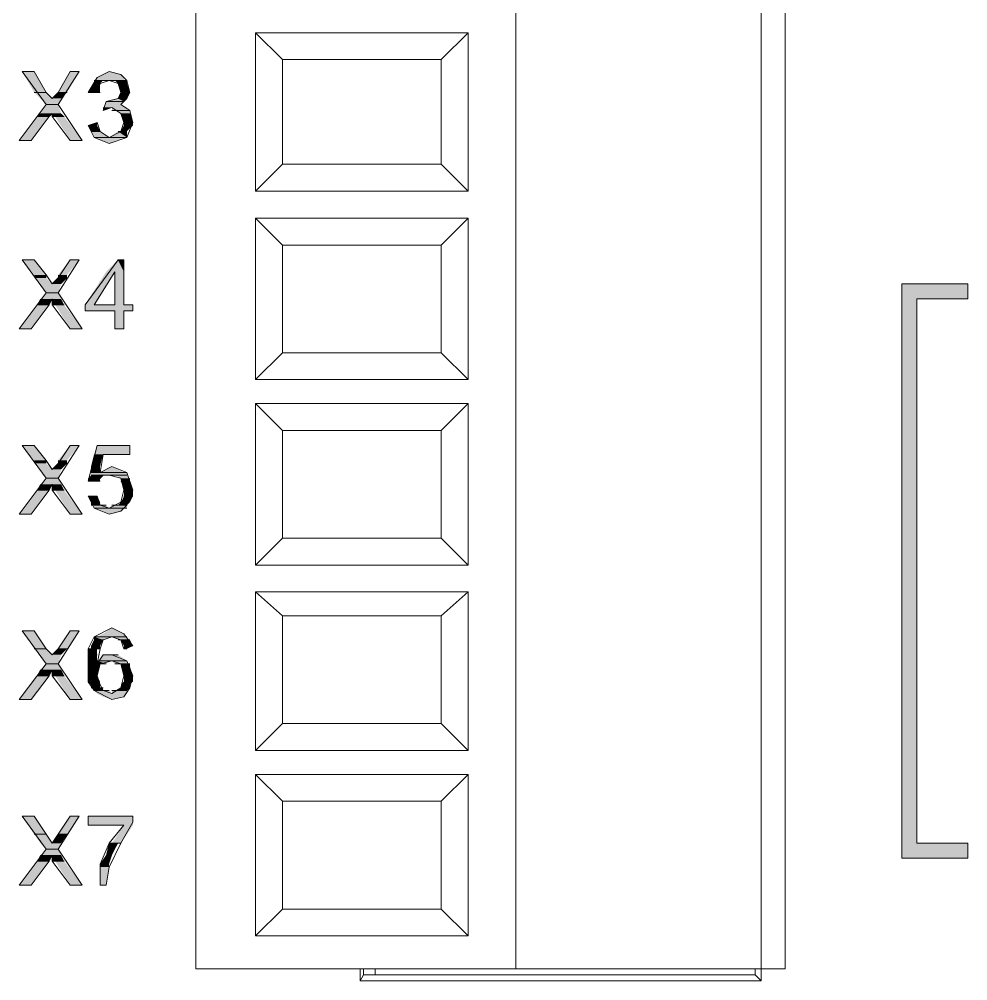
# Model space of a CAD drawing. Header units: millimetres. Extents: x -11 to 1219, y 0 to 1751.
# Drawn here: x 215.06 to 233.02, y 927.82 to 946.04 of the extents above; entities that cross this region are included whole.
import ezdxf

# ---------------------------------------------------------------- set-up
doc = ezdxf.new("R2010")
doc.units = ezdxf.units.MM
doc.header["$LTSCALE"] = 10
doc.layers.add('_MULTI_WIRE', color=9, linetype='CONTINUOUS')
doc.layers.add('PDF_Geometry', color=7, linetype='CONTINUOUS', true_color=0x151d1f)
doc.layers.add('PDF_Solid Fills', color=7, linetype='CONTINUOUS', true_color=0x070809)
doc.layers.get('_MULTI_WIRE').off()

# ---------------------------------------------------------------- blocks, each defined once
blk = doc.blocks.new('DVP-28SWS211R')
at = {"layer": 'PDF_Geometry', "color": 7, "lineweight": 9, "true_color": 0xffffff}
for p, q in [((11.783, -36.427), (11.783, -3.966)), ((17.845, -36.427), (17.845, -3.966)), ((22.491, -3.966), (22.491, -36.427)), ((22.944, -36.427), (22.944, -3.966)), ((12.916, -18.695), (12.916, -21.697)), ((12.916, -18.695), (13.426, -19.205)), ((16.939, -18.695), (12.916, -18.695)), ((16.429, -19.205), (16.939, -18.695)), ((16.939, -21.697), (16.939, -18.695)), ((13.426, -19.205), (16.429, -19.205)), ((13.426, -19.205), (13.426, -21.188)), ((16.429, -21.188), (16.429, -19.205)), ((8.498, -19.431), (8.724, -19.431)), ((8.724, -19.431), (8.498, -19.431)), ((8.724, -19.431), (8.498, -19.431)), ((8.498, -19.431), (8.951, -20.055)), ((8.951, -19.828), (8.724, -19.431)), ((9.177, -20.055), (9.574, -19.431)), ((9.404, -19.431), (9.177, -19.828)), ((9.404, -19.431), (9.574, -19.431)), ((9.574, -19.431), (9.404, -19.431)), ((9.574, -19.431), (9.404, -19.431)), ((10.141, -19.431), (9.914, -19.545)), ((10.367, -19.488), (10.141, -19.431)), ((10.48, -19.601), (10.367, -19.488)), ((9.914, -19.545), (9.744, -19.828)), ((9.857, -19.601), (10.027, -19.601)), ((10.027, -19.601), (9.857, -19.601)), ((9.857, -19.601), (10.141, -19.601)), ((10.027, -19.601), (9.857, -19.601)), ((9.857, -19.658), (9.971, -19.658)), ((9.971, -19.658), (9.857, -19.658)), ((9.857, -19.658), (9.971, -19.658)), ((9.971, -19.658), (9.857, -19.658)), ((9.914, -19.828), (9.971, -19.658)), ((9.971, -19.658), (10.141, -19.601)), ((10.141, -19.601), (10.027, -19.601)), ((10.141, -19.601), (10.48, -19.601)), ((10.48, -19.601), (10.141, -19.601)), ((10.141, -19.601), (10.48, -19.601)), ((10.48, -19.601), (10.141, -19.601)), ((10.141, -19.601), (10.311, -19.658)), ((10.311, -19.658), (10.48, -19.658)), ((10.48, -19.658), (10.311, -19.658)), ((10.311, -19.658), (10.48, -19.658)), ((10.48, -19.658), (10.311, -19.658)), ((10.311, -19.658), (10.367, -19.828)), ((10.537, -19.828), (10.48, -19.601)), ((8.724, -19.828), (8.951, -19.828)), ((8.951, -19.828), (8.724, -19.828)), ((8.724, -19.828), (8.951, -19.828)), ((8.951, -19.828), (8.724, -19.828)), ((9.064, -19.941), (8.951, -19.828)), ((9.177, -19.828), (9.064, -19.941)), ((9.177, -19.828), (9.347, -19.828)), ((9.347, -19.828), (9.177, -19.828)), ((9.177, -19.828), (9.347, -19.828)), ((9.347, -19.828), (9.177, -19.828)), ((9.744, -19.828), (9.971, -19.828)), ((9.971, -19.828), (9.744, -19.828)), ((9.744, -19.828), (9.971, -19.828)), ((9.971, -19.828), (9.744, -19.828)), ((9.744, -19.828), (9.971, -19.828)), ((9.914, -19.828), (9.744, -19.828)), ((9.744, -19.828), (9.914, -19.828)), ((9.971, -19.828), (9.914, -19.828)), ((10.367, -19.828), (10.311, -19.941)), ((10.367, -19.828), (10.537, -19.828)), ((10.537, -19.828), (10.367, -19.828)), ((10.367, -19.828), (10.537, -19.828)), ((10.537, -19.828), (10.367, -19.828)), ((10.367, -19.828), (10.537, -19.828)), ((10.537, -19.828), (10.367, -19.828)), ((10.367, -19.828), (10.537, -19.828)), ((10.537, -19.828), (10.367, -19.828)), ((10.48, -19.941), (10.537, -19.828)), ((10.084, -19.998), (10.027, -20.168)), ((10.311, -19.941), (10.084, -19.998)), ((10.084, -19.998), (10.084, -19.998)), ((10.084, -19.998), (10.084, -19.998)), ((10.141, -19.998), (10.084, -19.998)), ((10.084, -19.998), (10.424, -19.998)), ((10.424, -19.998), (10.141, -19.998)), ((10.141, -19.998), (10.424, -19.998)), ((10.424, -19.998), (10.141, -19.998)), ((10.311, -19.941), (10.48, -19.941)), ((10.48, -19.941), (10.311, -19.941)), ((10.311, -19.941), (10.48, -19.941)), ((10.48, -19.941), (10.311, -19.941)), ((10.367, -20.055), (10.48, -19.941)), ((8.951, -20.055), (8.441, -20.734)), ((8.951, -20.055), (9.177, -20.055)), ((9.177, -20.055), (8.951, -20.055)), ((8.951, -20.055), (9.177, -20.055)), ((9.177, -20.055), (8.951, -20.055)), ((9.631, -20.734), (9.177, -20.055)), ((10.027, -20.168), (10.197, -20.111)), ((10.197, -20.111), (10.367, -20.225)), ((10.197, -20.168), (10.537, -20.168)), ((10.537, -20.168), (10.197, -20.168)), ((10.197, -20.168), (10.537, -20.168)), ((10.537, -20.168), (10.197, -20.168)), ((10.537, -20.168), (10.367, -20.055)), ((10.594, -20.394), (10.537, -20.168)), ((8.668, -20.734), (9.008, -20.281)), ((8.781, -20.281), (9.008, -20.281)), ((9.008, -20.281), (8.781, -20.281)), ((8.781, -20.281), (9.008, -20.281)), ((9.008, -20.281), (8.781, -20.281)), ((9.008, -20.281), (9.064, -20.225)), ((9.064, -20.225), (9.064, -20.281)), ((9.064, -20.281), (9.291, -20.281)), ((9.291, -20.281), (9.064, -20.281)), ((9.064, -20.281), (9.291, -20.281)), ((9.291, -20.281), (9.064, -20.281)), ((9.064, -20.281), (9.404, -20.734)), ((9.914, -20.394), (9.744, -20.451)), ((9.971, -20.564), (9.914, -20.394)), ((10.367, -20.225), (10.424, -20.394)), ((10.424, -20.394), (10.367, -20.564)), ((10.424, -20.394), (10.594, -20.394)), ((10.594, -20.394), (10.424, -20.394)), ((10.424, -20.394), (10.594, -20.394)), ((10.594, -20.394), (10.424, -20.394)), ((10.424, -20.394), (10.594, -20.394)), ((10.594, -20.394), (10.424, -20.394)), ((10.424, -20.394), (10.594, -20.394)), ((10.594, -20.394), (10.424, -20.394)), ((10.48, -20.678), (10.594, -20.394)), ((9.744, -20.451), (9.857, -20.678)), ((9.801, -20.564), (9.971, -20.564)), ((9.971, -20.564), (9.801, -20.564)), ((9.801, -20.564), (9.971, -20.564)), ((9.971, -20.564), (9.801, -20.564)), ((10.141, -20.678), (9.971, -20.564)), ((10.367, -20.564), (10.141, -20.678)), ((10.367, -20.564), (10.311, -20.564)), ((10.311, -20.564), (10.48, -20.564)), ((10.48, -20.564), (10.367, -20.564)), ((10.367, -20.564), (10.48, -20.564)), ((10.48, -20.564), (10.367, -20.564)), ((8.441, -20.734), (8.668, -20.734)), ((8.668, -20.734), (8.441, -20.734)), ((8.441, -20.734), (8.668, -20.734)), ((9.404, -20.734), (9.631, -20.734)), ((9.631, -20.734), (9.404, -20.734)), ((9.404, -20.734), (9.631, -20.734)), ((9.857, -20.678), (10.48, -20.678)), ((10.48, -20.678), (9.857, -20.678)), ((9.857, -20.678), (10.48, -20.678)), ((10.48, -20.678), (9.857, -20.678)), ((9.857, -20.678), (10.424, -20.678)), ((10.424, -20.678), (9.857, -20.678)), ((9.857, -20.678), (10.48, -20.678)), ((10.424, -20.678), (9.857, -20.678)), ((9.857, -20.678), (10.141, -20.791)), ((10.141, -20.791), (10.48, -20.678)), ((10.48, -20.678), (10.424, -20.678)), ((13.426, -21.188), (12.916, -21.697)), ((16.429, -21.188), (13.426, -21.188)), ((16.939, -21.697), (16.429, -21.188)), ((12.916, -21.697), (16.939, -21.697)), ((12.916, -22.207), (12.916, -25.266)), ((12.916, -22.207), (13.426, -22.717)), ((16.939, -22.207), (12.916, -22.207)), ((16.429, -22.717), (16.939, -22.207)), ((16.939, -25.266), (16.939, -22.207)), ((13.426, -22.717), (16.429, -22.717)), ((13.426, -22.717), (13.426, -24.757)), ((16.429, -24.757), (16.429, -22.717)), ((8.498, -23), (8.724, -23)), ((8.724, -23), (8.498, -23)), ((8.724, -23), (8.498, -23)), ((8.498, -23), (8.951, -23.624)), ((8.951, -23.284), (8.724, -23)), ((9.177, -23.624), (9.574, -23)), ((9.404, -23), (9.177, -23.34)), ((9.404, -23), (9.574, -23)), ((9.574, -23), (9.404, -23)), ((9.574, -23), (9.404, -23)), ((10.311, -23), (9.687, -23.85)), ((10.311, -23), (10.424, -23)), ((10.424, -23), (10.311, -23)), ((10.424, -23), (10.311, -23)), ((10.424, -23.85), (10.424, -23)), ((9.064, -23.454), (8.951, -23.284)), ((9.857, -23.85), (10.254, -23.227)), ((10.254, -23.227), (10.254, -23.85)), ((9.177, -23.34), (9.064, -23.454)), ((25.153, -23.454), (26.399, -23.454)), ((26.399, -23.454), (25.153, -23.454)), ((25.153, -23.454), (25.153, -34.331)), ((26.399, -23.454), (25.153, -23.454)), ((26.399, -23.737), (26.399, -23.454)), ((8.951, -23.624), (8.441, -24.303)), ((8.951, -23.624), (9.177, -23.624)), ((9.177, -23.624), (8.951, -23.624)), ((8.951, -23.624), (9.177, -23.624)), ((9.177, -23.624), (8.951, -23.624)), ((9.631, -24.303), (9.177, -23.624)), ((8.668, -24.303), (9.008, -23.85)), ((8.781, -23.85), (9.008, -23.85)), ((9.008, -23.85), (8.781, -23.85)), ((8.781, -23.85), (9.008, -23.85)), ((9.008, -23.85), (8.781, -23.85)), ((9.008, -23.85), (9.064, -23.737)), ((9.064, -23.737), (9.064, -23.85)), ((9.064, -23.85), (9.291, -23.85)), ((9.291, -23.85), (9.064, -23.85)), ((9.064, -23.85), (9.291, -23.85)), ((9.291, -23.85), (9.064, -23.85)), ((9.064, -23.85), (9.404, -24.303)), ((9.687, -23.85), (9.687, -23.964)), ((9.857, -23.85), (10.254, -23.85)), ((10.254, -23.85), (9.857, -23.85)), ((10.254, -23.85), (9.857, -23.85)), ((10.424, -23.85), (10.594, -23.85)), ((10.594, -23.85), (10.424, -23.85)), ((10.594, -23.85), (10.424, -23.85)), ((10.594, -23.963), (10.594, -23.85)), ((25.436, -23.737), (26.399, -23.737)), ((26.399, -23.737), (25.436, -23.737)), ((25.436, -34.047), (25.436, -23.737)), ((25.436, -23.737), (26.399, -23.737)), ((9.687, -23.963), (10.254, -23.963)), ((10.254, -23.963), (9.687, -23.963)), ((9.687, -23.964), (10.254, -23.964)), ((10.254, -23.964), (10.254, -24.303)), ((10.424, -23.963), (10.594, -23.963)), ((10.594, -23.963), (10.424, -23.963)), ((10.424, -24.303), (10.424, -23.963)), ((10.424, -23.963), (10.594, -23.963)), ((8.441, -24.303), (8.668, -24.303)), ((8.668, -24.303), (8.441, -24.303)), ((8.441, -24.303), (8.668, -24.303)), ((9.404, -24.303), (9.631, -24.303)), ((9.631, -24.303), (9.404, -24.303)), ((9.404, -24.303), (9.631, -24.303)), ((10.254, -24.303), (10.424, -24.303)), ((10.424, -24.303), (10.254, -24.303)), ((10.254, -24.303), (10.424, -24.303)), ((13.426, -24.757), (12.916, -25.266)), ((16.429, -24.757), (13.426, -24.757)), ((16.939, -25.266), (16.429, -24.757)), ((12.916, -25.266), (16.939, -25.266)), ((12.916, -25.72), (12.916, -28.779)), ((12.916, -25.72), (13.426, -26.23)), ((16.939, -25.72), (12.916, -25.72)), ((16.429, -26.23), (16.939, -25.72)), ((16.939, -28.779), (16.939, -25.72)), ((13.426, -26.23), (16.429, -26.23)), ((13.426, -26.23), (13.426, -28.269)), ((16.429, -28.269), (16.429, -26.23)), ((8.498, -26.513), (8.724, -26.513)), ((8.724, -26.513), (8.498, -26.513)), ((8.724, -26.513), (8.498, -26.513)), ((8.498, -26.513), (8.951, -27.136)), ((8.951, -26.796), (8.724, -26.513)), ((9.177, -27.136), (9.574, -26.513)), ((9.404, -26.513), (9.177, -26.853)), ((9.404, -26.513), (9.574, -26.513)), ((9.574, -26.513), (9.404, -26.513)), ((9.574, -26.513), (9.404, -26.513)), ((9.914, -26.513), (9.744, -27.193)), ((9.914, -26.513), (10.537, -26.513)), ((10.537, -26.513), (9.914, -26.513)), ((10.537, -26.513), (9.914, -26.513)), ((10.537, -26.683), (10.537, -26.513)), ((9.971, -27.023), (10.027, -26.683)), ((10.027, -26.683), (10.537, -26.683)), ((10.537, -26.683), (10.027, -26.683)), ((10.027, -26.683), (10.537, -26.683)), ((9.064, -26.966), (8.951, -26.796)), ((9.177, -26.853), (9.064, -26.966)), ((10.197, -26.909), (9.971, -27.023)), ((10.48, -27.023), (10.197, -26.909)), ((8.951, -27.136), (8.441, -27.816)), ((8.951, -27.136), (9.177, -27.136)), ((9.177, -27.136), (8.951, -27.136)), ((8.951, -27.136), (9.177, -27.136)), ((9.177, -27.136), (8.951, -27.136)), ((9.631, -27.816), (9.177, -27.136)), ((9.801, -27.023), (10.48, -27.023)), ((10.48, -27.023), (9.801, -27.023)), ((9.801, -27.023), (10.48, -27.023)), ((10.48, -27.023), (9.801, -27.023)), ((9.801, -27.079), (10.027, -27.079)), ((10.027, -27.079), (9.801, -27.079)), ((9.801, -27.079), (10.141, -27.079)), ((10.027, -27.079), (9.801, -27.079)), ((9.914, -27.193), (10.027, -27.079)), ((10.141, -27.079), (10.027, -27.079)), ((10.027, -27.079), (10.141, -27.079)), ((10.141, -27.079), (10.48, -27.079)), ((10.48, -27.079), (10.141, -27.079)), ((10.141, -27.079), (10.48, -27.079)), ((10.48, -27.079), (10.141, -27.079)), ((10.141, -27.079), (10.367, -27.136)), ((10.367, -27.136), (10.424, -27.363)), ((10.594, -27.363), (10.48, -27.023)), ((9.008, -27.363), (9.064, -27.249)), ((9.064, -27.249), (9.064, -27.363)), ((9.744, -27.193), (9.971, -27.193)), ((9.914, -27.193), (9.744, -27.193)), ((9.744, -27.193), (9.914, -27.193)), ((9.971, -27.193), (9.914, -27.193)), ((10.367, -27.193), (10.537, -27.193)), ((10.537, -27.193), (10.367, -27.193)), ((10.367, -27.193), (10.537, -27.193)), ((10.537, -27.193), (10.367, -27.193)), ((8.668, -27.816), (9.008, -27.363)), ((8.781, -27.363), (9.008, -27.363)), ((9.008, -27.363), (8.781, -27.363)), ((8.781, -27.363), (9.008, -27.363)), ((9.008, -27.363), (8.781, -27.363)), ((9.064, -27.363), (9.291, -27.363)), ((9.291, -27.363), (9.064, -27.363)), ((9.064, -27.363), (9.291, -27.363)), ((9.291, -27.363), (9.064, -27.363)), ((9.064, -27.363), (9.404, -27.816)), ((9.914, -27.476), (9.744, -27.476)), ((9.744, -27.476), (9.914, -27.476)), ((9.914, -27.476), (9.744, -27.476)), ((9.744, -27.476), (9.857, -27.702)), ((9.914, -27.476), (9.914, -27.476)), ((9.971, -27.646), (9.914, -27.476)), ((10.424, -27.363), (10.367, -27.589)), ((10.424, -27.363), (10.594, -27.363)), ((10.594, -27.363), (10.424, -27.363)), ((10.424, -27.363), (10.594, -27.363)), ((10.594, -27.363), (10.424, -27.363)), ((10.424, -27.476), (10.594, -27.476)), ((10.594, -27.476), (10.424, -27.476)), ((10.424, -27.476), (10.594, -27.476)), ((10.594, -27.476), (10.424, -27.476)), ((10.48, -27.646), (10.594, -27.363)), ((9.801, -27.646), (10.084, -27.646)), ((10.084, -27.646), (9.801, -27.646)), ((9.801, -27.646), (10.084, -27.646)), ((10.084, -27.646), (9.801, -27.646)), ((10.141, -27.702), (9.971, -27.646)), ((10.367, -27.589), (10.141, -27.702)), ((10.311, -27.646), (10.197, -27.646)), ((10.197, -27.646), (10.48, -27.646)), ((10.48, -27.646), (10.311, -27.646)), ((10.311, -27.646), (10.48, -27.646)), ((10.48, -27.646), (10.311, -27.646)), ((10.367, -27.759), (10.48, -27.646)), ((8.441, -27.816), (8.668, -27.816)), ((8.668, -27.816), (8.441, -27.816)), ((8.441, -27.816), (8.668, -27.816)), ((9.404, -27.816), (9.631, -27.816)), ((9.631, -27.816), (9.404, -27.816)), ((9.404, -27.816), (9.631, -27.816)), ((9.857, -27.702), (10.424, -27.702)), ((10.424, -27.702), (9.857, -27.702)), ((9.857, -27.702), (10.48, -27.702)), ((10.424, -27.702), (9.857, -27.702)), ((9.857, -27.702), (10.141, -27.816)), ((10.141, -27.816), (10.367, -27.759)), ((10.48, -27.702), (10.424, -27.702)), ((13.426, -28.269), (12.916, -28.779)), ((16.429, -28.269), (13.426, -28.269)), ((16.939, -28.779), (16.429, -28.269)), ((12.916, -28.779), (16.939, -28.779)), ((12.916, -29.289), (12.916, -32.291)), ((12.916, -29.289), (13.426, -29.742)), ((16.939, -29.289), (12.916, -29.289)), ((16.429, -29.742), (16.939, -29.289)), ((16.939, -32.291), (16.939, -29.289)), ((13.426, -29.742), (16.429, -29.742)), ((13.426, -29.742), (13.426, -31.781)), ((16.429, -31.781), (16.429, -29.742)), ((8.498, -30.025), (8.724, -30.025)), ((8.724, -30.025), (8.498, -30.025)), ((8.724, -30.025), (8.498, -30.025)), ((8.498, -30.025), (8.951, -30.648)), ((8.951, -30.365), (8.724, -30.025)), ((9.177, -30.648), (9.574, -30.025)), ((9.404, -30.025), (9.177, -30.365)), ((9.404, -30.025), (9.574, -30.025)), ((9.574, -30.025), (9.404, -30.025)), ((9.574, -30.025), (9.404, -30.025)), ((10.197, -29.969), (9.857, -30.139)), ((10.424, -30.082), (10.197, -29.969)), ((9.857, -30.139), (9.744, -30.365)), ((9.914, -30.139), (9.857, -30.139)), ((9.857, -30.139), (10.141, -30.139)), ((9.857, -30.195), (10.027, -30.195)), ((10.027, -30.195), (9.857, -30.195)), ((9.857, -30.195), (10.027, -30.195)), ((10.027, -30.195), (9.857, -30.195)), ((10.141, -30.139), (9.914, -30.139)), ((9.914, -30.139), (10.197, -30.139)), ((10.141, -30.139), (9.914, -30.139)), ((9.971, -30.365), (10.027, -30.195)), ((10.027, -30.195), (10.197, -30.139)), ((10.197, -30.139), (10.141, -30.139)), ((10.197, -30.139), (10.48, -30.139)), ((10.48, -30.139), (10.197, -30.139)), ((10.197, -30.139), (10.48, -30.139)), ((10.48, -30.139), (10.197, -30.139)), ((10.197, -30.139), (10.367, -30.195)), ((10.311, -30.195), (10.537, -30.195)), ((10.537, -30.195), (10.311, -30.195)), ((10.311, -30.195), (10.537, -30.195)), ((10.537, -30.195), (10.311, -30.195)), ((10.367, -30.195), (10.424, -30.365)), ((10.594, -30.308), (10.424, -30.082)), ((8.724, -30.365), (8.951, -30.365)), ((8.951, -30.365), (8.724, -30.365)), ((8.724, -30.365), (8.951, -30.365)), ((8.951, -30.365), (8.724, -30.365)), ((9.064, -30.478), (8.951, -30.365)), ((9.177, -30.365), (9.064, -30.478)), ((9.177, -30.365), (9.347, -30.365)), ((9.347, -30.365), (9.177, -30.365)), ((9.177, -30.365), (9.347, -30.365)), ((9.347, -30.365), (9.177, -30.365)), ((9.801, -30.365), (9.744, -30.365)), ((9.744, -30.365), (9.914, -30.365)), ((9.744, -30.365), (9.744, -30.705)), ((9.801, -30.365), (9.971, -30.365)), ((9.971, -30.365), (9.801, -30.365)), ((9.801, -30.365), (9.971, -30.365)), ((9.971, -30.365), (9.801, -30.365)), ((9.914, -30.365), (9.801, -30.365)), ((9.801, -30.365), (9.971, -30.365)), ((9.914, -30.365), (9.801, -30.365)), ((9.971, -30.365), (9.914, -30.365)), ((9.914, -30.648), (9.971, -30.365)), ((10.424, -30.365), (10.594, -30.308)), ((10.424, -30.365), (10.48, -30.365)), ((10.48, -30.365), (10.424, -30.365)), ((9.744, -30.478), (9.914, -30.478)), ((9.914, -30.478), (9.744, -30.478)), ((9.744, -30.478), (9.914, -30.478)), ((9.914, -30.478), (9.744, -30.478)), ((9.744, -30.592), (9.914, -30.592)), ((9.914, -30.592), (9.744, -30.592)), ((9.744, -30.592), (9.914, -30.592)), ((9.914, -30.592), (9.744, -30.592)), ((10.027, -30.478), (9.914, -30.648)), ((9.971, -30.592), (9.914, -30.592)), ((9.914, -30.592), (10.48, -30.592)), ((10.48, -30.592), (9.971, -30.592)), ((9.971, -30.592), (10.48, -30.592)), ((10.48, -30.592), (9.971, -30.592)), ((9.971, -30.648), (10.197, -30.592)), ((10.197, -30.478), (10.027, -30.478)), ((10.027, -30.478), (10.311, -30.478)), ((10.197, -30.478), (10.027, -30.478)), ((10.311, -30.478), (10.197, -30.478)), ((10.48, -30.592), (10.197, -30.478)), ((10.197, -30.592), (10.367, -30.648)), ((10.594, -30.875), (10.48, -30.592)), ((8.951, -30.648), (8.441, -31.328)), ((8.951, -30.648), (9.177, -30.648)), ((9.177, -30.648), (8.951, -30.648)), ((8.951, -30.648), (9.177, -30.648)), ((9.177, -30.648), (8.951, -30.648)), ((9.008, -30.875), (9.064, -30.762)), ((9.064, -30.762), (9.064, -30.875)), ((9.631, -31.328), (9.177, -30.648)), ((9.744, -30.648), (9.971, -30.648)), ((9.971, -30.648), (9.744, -30.648)), ((9.744, -30.648), (10.084, -30.648)), ((9.971, -30.648), (9.744, -30.648)), ((9.744, -30.648), (9.971, -30.648)), ((9.971, -30.648), (9.744, -30.648)), ((9.744, -30.648), (9.971, -30.648)), ((9.971, -30.648), (9.744, -30.648)), ((9.744, -30.705), (9.744, -30.988)), ((9.914, -30.875), (9.971, -30.648)), ((10.084, -30.648), (9.971, -30.648)), ((10.254, -30.648), (10.537, -30.648)), ((10.537, -30.648), (10.254, -30.648)), ((10.254, -30.648), (10.537, -30.648)), ((10.537, -30.648), (10.254, -30.648)), ((10.367, -30.648), (10.537, -30.648)), ((10.537, -30.648), (10.367, -30.648)), ((10.367, -30.648), (10.537, -30.648)), ((10.537, -30.648), (10.367, -30.648)), ((10.367, -30.648), (10.424, -30.875)), ((8.668, -31.328), (9.008, -30.875)), ((8.781, -30.875), (9.008, -30.875)), ((9.008, -30.875), (8.781, -30.875)), ((8.781, -30.875), (9.008, -30.875)), ((9.008, -30.875), (8.781, -30.875)), ((9.064, -30.875), (9.291, -30.875)), ((9.291, -30.875), (9.064, -30.875)), ((9.064, -30.875), (9.291, -30.875)), ((9.291, -30.875), (9.064, -30.875)), ((9.064, -30.875), (9.404, -31.328)), ((9.744, -30.875), (9.914, -30.875)), ((9.914, -30.875), (9.744, -30.875)), ((9.744, -30.875), (9.914, -30.875)), ((9.914, -30.875), (9.744, -30.875)), ((9.971, -31.045), (9.914, -30.875)), ((10.424, -30.875), (10.367, -31.102)), ((10.424, -30.875), (10.594, -30.875)), ((10.594, -30.875), (10.424, -30.875)), ((10.424, -30.875), (10.594, -30.875)), ((10.594, -30.875), (10.424, -30.875)), ((10.537, -31.102), (10.594, -30.875)), ((9.744, -30.988), (9.857, -31.158)), ((9.801, -31.102), (10.027, -31.102)), ((10.027, -31.102), (9.801, -31.102)), ((9.801, -31.102), (10.027, -31.102)), ((10.027, -31.102), (9.801, -31.102)), ((10.027, -31.158), (9.971, -31.045)), ((10.367, -31.102), (10.197, -31.215)), ((10.367, -31.102), (10.537, -31.102)), ((10.537, -31.102), (10.367, -31.102)), ((10.367, -31.102), (10.537, -31.102)), ((10.537, -31.102), (10.367, -31.102)), ((10.424, -31.272), (10.537, -31.102)), ((9.857, -31.158), (10.141, -31.158)), ((10.141, -31.158), (9.857, -31.158)), ((9.857, -31.158), (10.141, -31.158)), ((10.141, -31.158), (9.857, -31.158)), ((9.857, -31.158), (10.197, -31.328)), ((10.197, -31.215), (10.027, -31.158)), ((10.254, -31.158), (10.197, -31.158)), ((10.197, -31.158), (10.48, -31.158)), ((10.197, -31.328), (10.424, -31.272)), ((10.48, -31.158), (10.254, -31.158)), ((10.254, -31.158), (10.48, -31.158)), ((10.48, -31.158), (10.254, -31.158)), ((8.441, -31.328), (8.668, -31.328)), ((8.668, -31.328), (8.441, -31.328)), ((8.441, -31.328), (8.668, -31.328)), ((9.404, -31.328), (9.631, -31.328)), ((9.631, -31.328), (9.404, -31.328)), ((9.404, -31.328), (9.631, -31.328)), ((13.426, -31.781), (12.916, -32.291)), ((16.429, -31.781), (13.426, -31.781)), ((16.939, -32.291), (16.429, -31.781)), ((12.916, -32.291), (16.939, -32.291)), ((12.916, -32.744), (12.916, -35.804)), ((12.916, -32.744), (13.426, -33.254)), ((16.939, -32.744), (12.916, -32.744)), ((16.429, -33.254), (16.939, -32.744)), ((16.939, -35.804), (16.939, -32.744)), ((13.426, -33.254), (16.429, -33.254)), ((13.426, -33.254), (13.426, -35.294)), ((16.429, -35.294), (16.429, -33.254)), ((8.498, -33.538), (8.724, -33.538)), ((8.724, -33.538), (8.498, -33.538)), ((8.724, -33.538), (8.498, -33.538)), ((8.498, -33.538), (8.951, -34.161)), ((8.951, -33.877), (8.724, -33.538)), ((9.177, -34.161), (9.574, -33.538)), ((9.404, -33.538), (9.177, -33.877)), ((9.404, -33.538), (9.574, -33.538)), ((9.574, -33.538), (9.404, -33.538)), ((9.574, -33.538), (9.404, -33.538)), ((9.744, -33.538), (10.594, -33.538)), ((10.594, -33.538), (9.744, -33.538)), ((9.744, -33.708), (9.744, -33.538)), ((9.744, -33.538), (10.594, -33.538)), ((10.594, -33.651), (10.367, -34.047)), ((10.594, -33.538), (10.594, -33.651)), ((9.744, -33.708), (10.424, -33.708)), ((10.424, -33.708), (9.744, -33.708)), ((10.424, -33.708), (9.744, -33.708)), ((10.424, -33.708), (10.141, -34.047)), ((8.724, -33.877), (8.951, -33.877)), ((8.951, -33.877), (8.724, -33.877)), ((8.724, -33.877), (8.951, -33.877)), ((8.951, -33.877), (8.724, -33.877)), ((9.064, -34.047), (8.951, -33.877)), ((9.177, -33.877), (9.064, -34.047)), ((9.177, -33.877), (9.347, -33.877)), ((9.347, -33.877), (9.177, -33.877)), ((9.177, -33.877), (9.347, -33.877)), ((9.347, -33.877), (9.177, -33.877)), ((10.141, -34.047), (9.971, -34.444)), ((10.197, -34.047), (10.141, -34.047)), ((10.141, -34.047), (10.311, -34.047)), ((10.367, -34.047), (10.141, -34.501)), ((10.311, -34.047), (10.197, -34.047)), ((10.197, -34.047), (10.367, -34.047)), ((10.311, -34.047), (10.197, -34.047)), ((10.367, -34.047), (10.311, -34.047)), ((25.436, -34.047), (26.399, -34.047)), ((26.399, -34.047), (25.436, -34.047)), ((26.399, -34.047), (25.436, -34.047)), ((26.399, -34.331), (26.399, -34.047)), ((8.951, -34.161), (8.441, -34.841)), ((8.951, -34.161), (9.177, -34.161)), ((9.177, -34.161), (8.951, -34.161)), ((8.951, -34.161), (9.177, -34.161)), ((9.177, -34.161), (8.951, -34.161)), ((9.631, -34.841), (9.177, -34.161)), ((8.668, -34.841), (9.008, -34.387)), ((8.781, -34.387), (9.008, -34.387)), ((9.008, -34.387), (8.781, -34.387)), ((8.781, -34.387), (9.008, -34.387)), ((9.008, -34.387), (8.781, -34.387)), ((9.008, -34.387), (9.064, -34.274)), ((9.064, -34.274), (9.064, -34.387)), ((9.064, -34.387), (9.291, -34.387)), ((9.291, -34.387), (9.064, -34.387)), ((9.064, -34.387), (9.291, -34.387)), ((9.291, -34.387), (9.064, -34.387)), ((9.064, -34.387), (9.404, -34.841)), ((25.153, -34.331), (26.399, -34.331)), ((26.399, -34.331), (25.153, -34.331)), ((25.153, -34.331), (26.399, -34.331)), ((9.971, -34.444), (9.971, -34.841)), ((10.084, -34.841), (10.141, -34.501)), ((8.441, -34.841), (8.668, -34.841)), ((8.668, -34.841), (8.441, -34.841)), ((8.441, -34.841), (8.668, -34.841)), ((9.404, -34.841), (9.631, -34.841)), ((9.631, -34.841), (9.404, -34.841)), ((9.404, -34.841), (9.631, -34.841)), ((9.971, -34.841), (10.084, -34.841)), ((10.084, -34.841), (9.971, -34.841)), ((9.971, -34.841), (10.084, -34.841)), ((13.426, -35.294), (12.916, -35.804)), ((16.429, -35.294), (13.426, -35.294)), ((16.939, -35.804), (16.429, -35.294)), ((12.916, -35.804), (16.939, -35.804)), ((11.783, -36.427), (22.944, -36.427)), ((14.899, -36.427), (14.899, -36.653)), ((14.899, -36.653), (14.956, -36.54)), ((14.956, -36.427), (14.956, -36.54)), ((14.956, -36.54), (22.377, -36.54)), ((15.183, -36.54), (15.183, -36.427)), ((22.377, -36.54), (22.377, -36.427)), ((22.377, -36.54), (22.491, -36.653)), ((22.491, -36.653), (22.491, -36.427)), ((22.491, -36.653), (14.899, -36.653))]:
    blk.add_line(p, q, dxfattribs=at)
at = {"layer": 'PDF_Solid Fills', "color": 7, "lineweight": 9, "true_color": 0xffffff, "transparency": 33554559}
for points in [[(8.498, -19.431), (8.724, -19.828), (8.951, -19.828)], [(8.498, -19.431), (8.724, -19.431), (8.951, -19.828)], [(9.404, -19.431), (9.177, -19.828), (9.347, -19.828)], [(9.404, -19.431), (9.574, -19.431), (9.347, -19.828)], [(10.027, -19.488), (9.914, -19.545), (10.424, -19.545)], [(10.141, -19.431), (10.027, -19.488), (10.367, -19.488)], [(10.027, -19.488), (10.367, -19.488), (10.424, -19.545)], [(9.857, -19.658), (9.744, -19.828), (9.971, -19.828)], [(9.914, -19.545), (9.857, -19.601), (10.424, -19.601)], [(9.857, -19.601), (9.857, -19.658), (9.971, -19.658)], [(9.857, -19.601), (10.027, -19.601), (9.971, -19.658)], [(9.857, -19.658), (9.971, -19.658), (9.971, -19.828)], [(9.914, -19.545), (10.424, -19.545), (10.424, -19.601)], [(10.254, -19.601), (10.311, -19.658), (10.48, -19.658)], [(10.254, -19.601), (10.48, -19.601), (10.48, -19.658)], [(10.311, -19.658), (10.367, -19.828), (10.537, -19.828)], [(10.311, -19.658), (10.48, -19.658), (10.537, -19.828)], [(8.724, -19.828), (8.838, -19.941), (9.064, -19.941)], [(8.724, -19.828), (8.951, -19.828), (9.064, -19.941)], [(9.177, -19.828), (9.064, -19.941), (9.234, -19.941)], [(9.177, -19.828), (9.347, -19.828), (9.234, -19.941)], [(10.367, -19.828), (10.311, -19.941), (10.48, -19.941)], [(10.367, -19.828), (10.537, -19.828), (10.48, -19.941)], [(8.838, -19.941), (8.951, -20.055), (9.177, -20.055)], [(8.838, -19.941), (9.234, -19.941), (9.177, -20.055)], [(10.084, -19.998), (10.084, -20.055), (10.367, -20.055)], [(10.084, -19.998), (10.424, -19.998), (10.367, -20.055)], [(10.311, -19.941), (10.141, -19.998), (10.424, -19.998)], [(10.311, -19.941), (10.48, -19.941), (10.424, -19.998)], [(8.951, -20.055), (8.838, -20.224), (9.234, -20.224)], [(8.951, -20.055), (9.177, -20.055), (9.234, -20.224)], [(10.084, -20.055), (10.027, -20.111), (10.48, -20.111)], [(10.027, -20.111), (10.197, -20.111), (10.027, -20.168)], [(10.084, -20.055), (10.367, -20.055), (10.48, -20.111)], [(10.197, -20.111), (10.197, -20.168), (10.48, -20.168)], [(10.197, -20.111), (10.48, -20.111), (10.48, -20.168)], [(10.254, -20.168), (10.367, -20.225), (10.537, -20.225)], [(10.254, -20.168), (10.537, -20.168), (10.537, -20.225)], [(8.781, -20.281), (8.441, -20.734), (8.668, -20.734)], [(8.781, -20.281), (9.008, -20.281), (8.668, -20.734)], [(8.838, -20.225), (8.781, -20.281), (9.008, -20.281)], [(8.838, -20.225), (9.064, -20.225), (9.008, -20.281)], [(9.064, -20.225), (9.064, -20.281), (9.291, -20.281)], [(9.064, -20.225), (9.234, -20.225), (9.291, -20.281)], [(9.121, -20.281), (9.404, -20.734), (9.631, -20.734)], [(9.121, -20.281), (9.291, -20.281), (9.631, -20.734)], [(9.914, -20.394), (9.744, -20.451), (9.914, -20.451)], [(10.367, -20.225), (10.424, -20.394), (10.594, -20.394)], [(10.367, -20.225), (10.537, -20.225), (10.594, -20.394)], [(10.424, -20.394), (10.424, -20.451), (10.594, -20.451)], [(10.424, -20.394), (10.594, -20.394), (10.594, -20.451)], [(9.744, -20.451), (9.801, -20.564), (9.971, -20.564)], [(9.744, -20.451), (9.914, -20.451), (9.971, -20.564)], [(9.801, -20.564), (9.857, -20.678), (10.141, -20.678)], [(9.801, -20.564), (9.971, -20.564), (10.141, -20.678)], [(10.311, -20.564), (10.141, -20.678), (10.48, -20.678)], [(10.311, -20.564), (10.48, -20.564), (10.48, -20.678)], [(10.424, -20.451), (10.367, -20.564), (10.48, -20.564)], [(10.424, -20.451), (10.594, -20.451), (10.48, -20.564)], [(9.857, -20.678), (10.424, -20.678), (10.141, -20.791)], [(8.498, -23), (8.724, -23.284), (8.951, -23.284)], [(8.498, -23), (8.724, -23), (8.951, -23.284)], [(9.404, -23), (9.177, -23.284), (9.347, -23.284)], [(9.404, -23), (9.574, -23), (9.347, -23.284)], [(10.311, -23), (10.084, -23.227), (10.424, -23.227)], [(10.311, -23), (10.424, -23), (10.424, -23.227)], [(8.724, -23.284), (8.724, -23.34), (8.951, -23.34)], [(8.724, -23.284), (8.951, -23.284), (8.951, -23.34)], [(9.177, -23.284), (9.177, -23.34), (9.347, -23.34)], [(9.177, -23.284), (9.347, -23.284), (9.347, -23.34)], [(10.084, -23.227), (9.687, -23.85), (9.857, -23.85)], [(10.084, -23.227), (10.254, -23.227), (9.857, -23.85)], [(10.254, -23.227), (10.254, -23.85), (10.424, -23.85)], [(10.254, -23.227), (10.424, -23.227), (10.424, -23.85)], [(8.724, -23.34), (8.838, -23.454), (9.064, -23.454)], [(8.724, -23.34), (8.951, -23.34), (9.064, -23.454)], [(8.838, -23.454), (8.951, -23.624), (9.177, -23.624)], [(8.838, -23.454), (9.234, -23.454), (9.177, -23.624)], [(9.177, -23.34), (9.064, -23.454), (9.234, -23.454)], [(9.177, -23.34), (9.347, -23.34), (9.234, -23.454)], [(25.153, -23.454), (25.153, -23.737), (26.399, -23.737)], [(25.153, -23.454), (26.399, -23.454), (26.399, -23.737)], [(8.951, -23.624), (8.838, -23.737), (9.234, -23.737)], [(8.951, -23.624), (9.177, -23.624), (9.234, -23.737)], [(8.781, -23.85), (8.441, -24.303), (8.668, -24.303)], [(8.781, -23.85), (9.008, -23.85), (8.668, -24.303)], [(8.838, -23.737), (8.781, -23.85), (9.008, -23.85)], [(8.838, -23.737), (9.064, -23.737), (9.008, -23.85)], [(9.064, -23.737), (9.064, -23.85), (9.291, -23.85)], [(9.064, -23.737), (9.234, -23.737), (9.291, -23.85)], [(9.121, -23.85), (9.404, -24.303), (9.631, -24.303)], [(9.121, -23.85), (9.291, -23.85), (9.631, -24.303)], [(9.687, -23.85), (9.687, -23.963), (10.594, -23.963)], [(9.687, -23.85), (10.594, -23.85), (10.594, -23.963)], [(25.153, -23.737), (25.153, -34.047), (25.436, -34.047)], [(25.153, -23.737), (25.436, -23.737), (25.436, -34.047)], [(10.254, -23.963), (10.254, -24.303), (10.424, -24.303)], [(10.254, -23.963), (10.424, -23.963), (10.424, -24.303)], [(8.498, -26.513), (8.724, -26.796), (8.951, -26.796)], [(8.498, -26.513), (8.724, -26.513), (8.951, -26.796)], [(9.404, -26.513), (9.177, -26.796), (9.347, -26.796)], [(9.404, -26.513), (9.574, -26.513), (9.347, -26.796)], [(9.914, -26.513), (9.857, -26.683), (10.537, -26.683)], [(9.914, -26.513), (10.537, -26.513), (10.537, -26.683)], [(9.857, -26.683), (9.801, -26.909), (9.971, -26.909)], [(9.857, -26.683), (10.027, -26.683), (9.971, -26.909)], [(8.724, -26.796), (8.724, -26.853), (8.951, -26.853)], [(8.724, -26.796), (8.951, -26.796), (8.951, -26.853)], [(8.724, -26.853), (8.838, -26.966), (9.064, -26.966)], [(8.724, -26.853), (8.951, -26.853), (9.064, -26.966)], [(9.177, -26.853), (9.064, -26.966), (9.234, -26.966)], [(9.177, -26.796), (9.177, -26.853), (9.347, -26.853)], [(9.177, -26.796), (9.347, -26.796), (9.347, -26.853)], [(9.177, -26.853), (9.347, -26.853), (9.234, -26.966)], [(9.801, -26.909), (9.801, -27.023), (9.971, -27.023)], [(9.801, -26.909), (9.971, -26.909), (9.971, -27.023)], [(10.197, -26.909), (9.971, -27.023), (10.424, -27.023)], [(8.838, -26.966), (8.951, -27.136), (9.177, -27.136)], [(8.838, -26.966), (9.234, -26.966), (9.177, -27.136)], [(8.951, -27.136), (8.838, -27.249), (9.234, -27.249)], [(8.951, -27.136), (9.177, -27.136), (9.234, -27.249)], [(9.801, -27.079), (9.744, -27.136), (9.971, -27.136)], [(9.744, -27.136), (9.744, -27.193), (9.971, -27.193)], [(9.744, -27.136), (9.971, -27.136), (9.971, -27.193)], [(9.801, -27.023), (9.801, -27.079), (10.48, -27.079)], [(9.801, -27.023), (10.48, -27.023), (10.48, -27.079)], [(9.801, -27.079), (10.027, -27.079), (9.971, -27.136)], [(10.254, -27.079), (10.367, -27.136), (10.537, -27.136)], [(10.254, -27.079), (10.48, -27.079), (10.537, -27.136)], [(10.367, -27.136), (10.367, -27.193), (10.537, -27.193)], [(10.367, -27.136), (10.537, -27.136), (10.537, -27.193)], [(8.838, -27.249), (8.781, -27.363), (9.008, -27.363)], [(8.838, -27.249), (9.064, -27.249), (9.008, -27.363)], [(9.064, -27.249), (9.064, -27.363), (9.291, -27.363)], [(9.064, -27.249), (9.234, -27.249), (9.291, -27.363)], [(10.367, -27.193), (10.424, -27.363), (10.594, -27.363)], [(10.367, -27.193), (10.537, -27.193), (10.594, -27.363)], [(8.781, -27.363), (8.441, -27.816), (8.668, -27.816)], [(8.781, -27.363), (9.008, -27.363), (8.668, -27.816)], [(9.121, -27.363), (9.404, -27.816), (9.631, -27.816)], [(9.121, -27.363), (9.291, -27.363), (9.631, -27.816)], [(9.744, -27.476), (9.801, -27.589), (9.971, -27.589)], [(9.744, -27.476), (9.914, -27.476), (9.971, -27.589)], [(10.424, -27.476), (10.367, -27.589), (10.537, -27.589)], [(10.424, -27.363), (10.424, -27.476), (10.594, -27.476)], [(10.424, -27.363), (10.594, -27.363), (10.594, -27.476)], [(10.424, -27.476), (10.594, -27.476), (10.537, -27.589)], [(9.801, -27.589), (9.801, -27.646), (9.971, -27.646)], [(9.801, -27.589), (9.971, -27.589), (9.971, -27.646)], [(9.857, -27.646), (9.857, -27.702), (10.141, -27.702)], [(9.857, -27.646), (10.084, -27.646), (10.141, -27.702)], [(10.197, -27.646), (10.141, -27.702), (10.48, -27.702)], [(10.197, -27.646), (10.48, -27.646), (10.48, -27.702)], [(10.367, -27.589), (10.311, -27.646), (10.48, -27.646)], [(10.367, -27.589), (10.537, -27.589), (10.48, -27.646)], [(9.857, -27.702), (10.027, -27.759), (10.367, -27.759)], [(9.857, -27.702), (10.424, -27.702), (10.367, -27.759)], [(10.027, -27.759), (10.367, -27.759), (10.141, -27.816)], [(8.498, -30.025), (8.724, -30.365), (8.951, -30.365)], [(8.498, -30.025), (8.724, -30.025), (8.951, -30.365)], [(9.404, -30.025), (9.177, -30.365), (9.347, -30.365)], [(9.404, -30.025), (9.574, -30.025), (9.347, -30.365)], [(10.197, -29.968), (10.027, -30.082), (10.424, -30.082)], [(9.857, -30.195), (9.801, -30.308), (9.971, -30.308)], [(9.857, -30.139), (9.857, -30.195), (10.027, -30.195)], [(9.857, -30.139), (10.141, -30.139), (10.027, -30.195)], [(9.857, -30.195), (10.027, -30.195), (9.971, -30.308)], [(10.027, -30.082), (9.914, -30.139), (10.48, -30.139)], [(10.027, -30.082), (10.424, -30.082), (10.48, -30.139)], [(10.197, -30.139), (10.311, -30.195), (10.48, -30.195)], [(10.197, -30.139), (10.48, -30.139), (10.48, -30.195)], [(10.367, -30.195), (10.424, -30.308), (10.594, -30.308)], [(10.367, -30.195), (10.537, -30.195), (10.594, -30.308)], [(8.724, -30.365), (8.838, -30.478), (9.064, -30.478)], [(8.724, -30.365), (8.951, -30.365), (9.064, -30.478)], [(9.177, -30.365), (9.064, -30.478), (9.234, -30.478)], [(9.177, -30.365), (9.347, -30.365), (9.234, -30.478)], [(9.744, -30.365), (9.744, -30.478), (9.914, -30.478)], [(9.744, -30.365), (9.914, -30.365), (9.914, -30.478)], [(9.801, -30.308), (9.801, -30.365), (9.971, -30.365)], [(9.801, -30.308), (9.971, -30.308), (9.971, -30.365)], [(10.424, -30.308), (10.424, -30.365), (10.48, -30.365)], [(10.424, -30.308), (10.594, -30.308), (10.48, -30.365)], [(8.838, -30.478), (8.951, -30.648), (9.177, -30.648)], [(8.838, -30.478), (9.234, -30.478), (9.177, -30.648)], [(9.744, -30.478), (9.744, -30.592), (9.914, -30.592)], [(9.744, -30.478), (9.914, -30.478), (9.914, -30.592)], [(9.744, -30.592), (9.744, -30.648), (9.914, -30.648)], [(9.744, -30.592), (9.914, -30.592), (9.914, -30.648)], [(9.914, -30.592), (9.914, -30.648), (10.084, -30.648)], [(9.914, -30.592), (10.197, -30.592), (10.084, -30.648)], [(10.027, -30.478), (9.971, -30.592), (10.48, -30.592)], [(10.027, -30.478), (10.311, -30.478), (10.48, -30.592)], [(10.197, -30.592), (10.254, -30.648), (10.48, -30.648)], [(10.197, -30.592), (10.48, -30.592), (10.48, -30.648)], [(8.838, -30.762), (8.781, -30.875), (9.008, -30.875)], [(8.951, -30.648), (8.838, -30.762), (9.234, -30.762)], [(8.838, -30.762), (9.064, -30.762), (9.008, -30.875)], [(8.951, -30.648), (9.177, -30.648), (9.234, -30.762)], [(9.064, -30.762), (9.064, -30.875), (9.291, -30.875)], [(9.064, -30.762), (9.234, -30.762), (9.291, -30.875)], [(9.744, -30.648), (9.744, -30.705), (9.971, -30.705)], [(9.744, -30.648), (9.971, -30.648), (9.971, -30.705)], [(9.744, -30.705), (9.744, -30.875), (9.914, -30.875)], [(9.744, -30.705), (9.971, -30.705), (9.914, -30.875)], [(10.367, -30.648), (10.367, -30.705), (10.537, -30.705)], [(10.367, -30.648), (10.537, -30.648), (10.537, -30.705)], [(10.367, -30.705), (10.424, -30.875), (10.594, -30.875)], [(10.367, -30.705), (10.537, -30.705), (10.594, -30.875)], [(8.781, -30.875), (8.441, -31.328), (8.668, -31.328)], [(8.781, -30.875), (9.008, -30.875), (8.668, -31.328)], [(9.121, -30.875), (9.404, -31.328), (9.631, -31.328)], [(9.121, -30.875), (9.291, -30.875), (9.631, -31.328)], [(9.744, -30.875), (9.744, -30.988), (9.971, -30.988)], [(9.744, -30.875), (9.914, -30.875), (9.971, -30.988)], [(10.424, -30.875), (10.424, -30.988), (10.594, -30.988)], [(10.424, -30.875), (10.594, -30.875), (10.594, -30.988)], [(9.744, -30.988), (9.801, -31.045), (9.971, -31.045)], [(9.744, -30.988), (9.971, -30.988), (9.971, -31.045)], [(9.801, -31.045), (9.801, -31.102), (9.971, -31.102)], [(9.801, -31.045), (9.971, -31.045), (9.971, -31.102)], [(9.801, -31.102), (9.857, -31.158), (10.027, -31.158)], [(9.801, -31.102), (10.027, -31.102), (10.027, -31.158)], [(10.367, -31.102), (10.254, -31.158), (10.48, -31.158)], [(10.424, -30.988), (10.367, -31.045), (10.537, -31.045)], [(10.367, -31.045), (10.367, -31.102), (10.537, -31.102)], [(10.367, -31.045), (10.537, -31.045), (10.537, -31.102)], [(10.367, -31.102), (10.537, -31.102), (10.48, -31.158)], [(10.424, -30.988), (10.594, -30.988), (10.537, -31.045)], [(9.857, -31.158), (9.914, -31.215), (10.197, -31.215)], [(9.857, -31.158), (10.141, -31.158), (10.197, -31.215)], [(9.914, -31.215), (10.027, -31.272), (10.424, -31.272)], [(9.914, -31.215), (10.48, -31.215), (10.424, -31.272)], [(10.027, -31.271), (10.424, -31.271), (10.197, -31.328)], [(10.197, -31.158), (10.197, -31.215), (10.48, -31.215)], [(10.197, -31.158), (10.48, -31.158), (10.48, -31.215)], [(8.498, -33.538), (8.724, -33.877), (8.951, -33.877)], [(8.498, -33.538), (8.724, -33.538), (8.951, -33.877)], [(9.404, -33.538), (9.177, -33.877), (9.347, -33.877)], [(9.404, -33.538), (9.574, -33.538), (9.347, -33.877)], [(9.744, -33.538), (9.744, -33.651), (10.594, -33.651)], [(9.744, -33.538), (10.594, -33.538), (10.594, -33.651)], [(9.744, -33.651), (9.744, -33.708), (10.594, -33.708)], [(9.744, -33.651), (10.594, -33.651), (10.594, -33.708)], [(10.424, -33.708), (10.197, -34.047), (10.367, -34.047)], [(10.424, -33.708), (10.594, -33.708), (10.367, -34.047)], [(8.724, -33.877), (8.838, -34.047), (9.064, -34.047)], [(8.724, -33.877), (8.951, -33.877), (9.064, -34.047)], [(8.838, -34.047), (8.951, -34.161), (9.177, -34.161)], [(8.838, -34.047), (9.234, -34.047), (9.177, -34.161)], [(9.177, -33.877), (9.064, -34.047), (9.234, -34.047)], [(9.177, -33.877), (9.347, -33.877), (9.234, -34.047)], [(10.141, -34.047), (10.084, -34.274), (10.197, -34.274)], [(10.141, -34.047), (10.311, -34.047), (10.197, -34.274)], [(25.153, -34.047), (25.153, -34.331), (26.399, -34.331)], [(25.153, -34.047), (26.399, -34.047), (26.399, -34.331)], [(8.951, -34.161), (8.838, -34.274), (9.234, -34.274)], [(8.951, -34.161), (9.177, -34.161), (9.234, -34.274)], [(8.781, -34.387), (8.441, -34.841), (8.668, -34.841)], [(8.781, -34.387), (9.008, -34.387), (8.668, -34.841)], [(8.838, -34.274), (8.781, -34.387), (9.008, -34.387)], [(8.838, -34.274), (9.064, -34.274), (9.008, -34.387)], [(9.064, -34.274), (9.064, -34.387), (9.291, -34.387)], [(9.064, -34.274), (9.234, -34.274), (9.291, -34.387)], [(9.121, -34.387), (9.404, -34.841), (9.631, -34.841)], [(9.121, -34.387), (9.291, -34.387), (9.631, -34.841)], [(10.084, -34.274), (9.971, -34.444), (10.141, -34.444)], [(10.084, -34.274), (10.197, -34.274), (10.141, -34.444)], [(9.971, -34.444), (9.971, -34.501), (10.141, -34.501)], [(9.971, -34.444), (10.141, -34.444), (10.141, -34.501)], [(9.971, -34.501), (9.971, -34.841), (10.084, -34.841)], [(9.971, -34.501), (10.141, -34.501), (10.084, -34.841)]]:
    blk.add_solid(points, dxfattribs=at)

msp = doc.modelspace()

# ---------------------------------------------------------------- block references
at = {"layer": '_MULTI_WIRE'}
msp.add_blockref('DVP-28SWS211R', (206.6221, 964.4776), dxfattribs=at)
msp.add_blockref('DVP-28SWS211R', (206.6221, 964.4776), dxfattribs=at)
msp.add_blockref('DVP-28SWS211R', (206.6221, 964.4776), dxfattribs=at)
msp.add_blockref('DVP-28SWS211R', (206.6221, 964.4776), dxfattribs=at)

doc.saveas('drawing.dxf')
